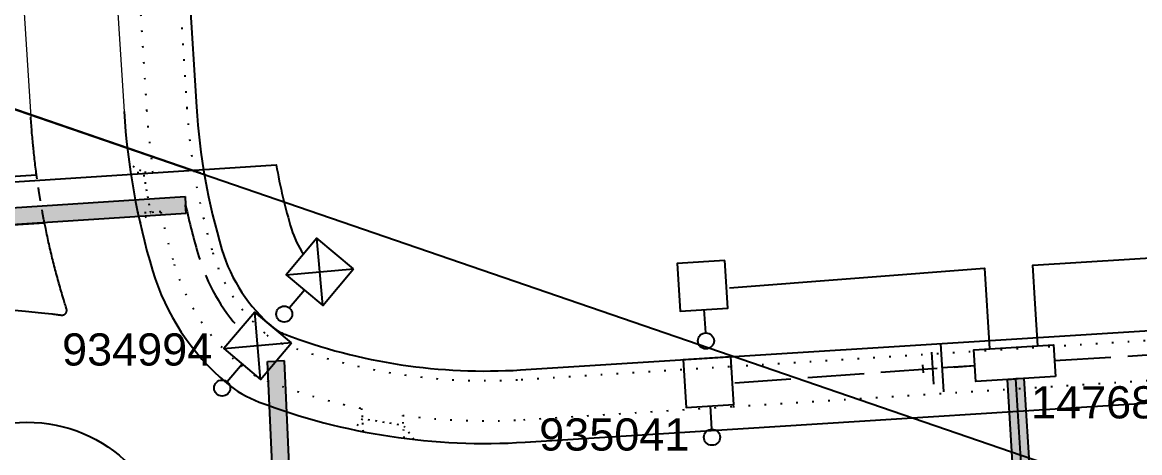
# Model space of a CAD drawing. Header units: metres. Extents: x 305482 to 305978, y 6275861 to 6276842.
# Drawn here: x 305741.5 to 305810.9, y 6276525.2 to 6276551.9 of the extents above; entities that cross this region are included whole.
import ezdxf
from ezdxf.enums import TextEntityAlignment as Align

# ---------------------------------------------------------------- set-up
doc = ezdxf.new("R2010")
doc.units = ezdxf.units.M
doc.header["$LTSCALE"] = 0.7
for name, pattern in [('Cable Exist OH', [1, 1, 0]), ('Dash', [5, 3, -2]), ('DOT', [6.35, 0, -6.35]), ('IE Trench LV', [6.5, 5, -1.5])]:
    doc.linetypes.add(name, pattern=pattern)
doc.layers.get('0').update_dxf_attribs({"color": 6})
for name, color, linetype in [('_User Miscellaneous11', 7, 'Continuous'), ('_User Miscellaneous3', 11, 'Continuous'), ('_User Miscellaneous4', 7, 'Continuous'), ('_User Miscellaneous7', 150, 'Continuous'), ('_User Miscellaneous8', 7, 'Continuous'), ('_User Miscellaneous9', 8, 'Continuous'), ('Cadastre Developer_SP_NEW', 4, 'Continuous'), ('Cadastre Land Parcels_SP_EXT', 4, 'Continuous'), ('Cadastre Roads_SP_EXT', 8, 'Continuous'), ('Cadastre Roads_SP_NEW', 8, 'Continuous'), ('Duct_SP_NEW', 2, 'Continuous'), ('Equip_LV_NEW', 5, 'Continuous'), ('Mains_LV_NEW_R6', 2, 'Continuous'), ('Mains_LV_NEW_T84', 2, 'Continuous'), ('SupportsUG_SP_LV_NEW', 2, 'Continuous'), ('SupportsUG_SP_LV_SL_NEW', 2, 'Continuous'), ('Trench_SP_NEW', 2, 'Continuous')]:
    doc.layers.add(name, color=color, linetype=linetype)
doc.layers.add('_User Miscellaneous5', color=7, linetype='Continuous', lineweight=35)
doc.layers.add('_User Notes', color=7, linetype='Continuous', plot=False)
doc.styles.add('ARIAL', font='arial.ttf', dxfattribs={"height": 2})
doc.styles.add('POLE_LABEL', font='arial.ttf')
doc.styles.add('SL_LABEL', font='arial.ttf')
doc.styles.get("Standard").update_dxf_attribs({"font": 'arial.ttf'})
doc.styles.add('style1', font='iso3098b.shx')
doc.linetypes.add('Cable New UG', pattern='A,8,-1,["x",style1,S=3.5,R=0,X=0.35,Y=-1],-3.5', length=12.5)
doc.linetypes.add('Cable Z', pattern='A,8,-1,["Z",Standard,S=2.5,R=0,X=0.35,Y=-1.25],-3.5', length=12.5)

# ---------------------------------------------------------------- blocks, each defined once
blk = doc.blocks.new('*U242')
at = {"layer": '_User Miscellaneous7', "lineweight": -3}
for points in [[(-1.332267629550188e-15, -3.029999999999887), (-1.243483668898065e-15, -1.579999999999888)], [(-1.485000000000056, -3.029999999999889), (1.485000000000336, -6)], [(1.485000000000055, -3.029999999999891), (-1.485000000000058, -5.99999999999972)]]:
    blk.add_lwpolyline(points, dxfattribs=at)
blk.add_lwpolyline([(-1.485000000000057, -6), (1.485000000000055, -6), (1.485000000000055, -3.029999999999889), (-1.485000000000057, -3.029999999999889)], close=True, dxfattribs=at)
blk.add_circle((-1.212868510052506e-15, -1.079999999999888), 0.5, dxfattribs=at)
at = {"layer": '_User Miscellaneous8', "color": 2, "lineweight": -3}
blk.add_lwpolyline([(-1.485000000000056, 0), (1.485000000000056, 0), (1.485000000000056, 2.970000000000111), (-1.485000000000056, 2.970000000000111)], close=True, dxfattribs=at)
at = {"layer": '_User Miscellaneous9', "color": 2, "lineweight": -3}
for points in [[(-1.485000000000056, 2.970000000000111), (1.485000000000335, 0)], [(1.485000000000057, 2.970000000000111), (-1.485000000000056, -0.01499999999966306)]]:
    blk.add_lwpolyline(points, dxfattribs=at)
at = {"style": 'POLE_LABEL', "flags": 9}
blk.add_attdef('STRUCTURE_PLANT_NUMBER', text='', height=0.2, dxfattribs=at).set_placement((1.640862796996714, 1.727127653827495), align=Align.MIDDLE_LEFT)
for tag, flags, p in [('STREET_CODE', 9, (1.640862796996714, 1.485000000000337)), ('COLUMN_TYPE', 9, (1.640862796996714, 1.285000000000337)), ('OWNED_BY', 9, (1.640862796996714, 1.085000000000337)), ('OPERATED_BY', 9, (1.640862796996714, 0.8850000000003366)), ('MAINTAINED_BY', 9, (1.640862796996714, 0.6850000000003367)), ('STATE', 9, (1.640862796996714, 0.4850000000003367)), ('USAGE', 9, (1.640862796996714, 0.2850000000003368)), ('LEGEND', 9, (1.640862796996714, 0.0850000000003368)), ('SUBURB', 9, (1.640862796996714, -0.3149999999996631)), ('STREETNAME', 9, (1.640862796996714, -0.5149999999996631)), ('PARENT', 9, (1.640862796996714, -0.1149999999996631)), ('LOCATION', 9, (1.640862796996714, -0.714999999999663)), ('Z', 1, (1.640862796996714, -1.314999999999664)), ('NOTES', 9, (1.640862796996714, -0.9149999999996632)), ('LABEL_ALIGNMENT', 9, (1.640862796996714, -1.114999999999663))]:
    blk.add_attdef(tag, text='', height=0.2, dxfattribs=dict(flags=flags)).set_placement(p, align=Align.MIDDLE_LEFT)
at = {"layer": '_User Miscellaneous5', "style": 'ARIAL', "flags": 8}
blk.add_attdef('ASSET_NUM', text='', height=2, dxfattribs=at).set_placement((2, 3.485000000000337), align=Align.MIDDLE_LEFT)
blk = doc.blocks.new('*U107')
at = {"layer": '_User Miscellaneous8', "color": 2}
blk.add_line((0, 0), (-0.0001193550469027471, 1.450000000000001), dxfattribs=at)
blk.add_circle((-0.0001193550469027471, 1.950000000000001), 0.4999999999999998, dxfattribs=at)
for tag, p, flags in [('Z', (0, 0), 1), ('OPERATED_BY', (-6.25491469344312e-17, -9.607168363308126), 9)]:
    blk.add_attdef(tag, p, '', height=0.2, dxfattribs=dict(flags=flags))
at = {"style": 'SL_LABEL', "flags": 9}
blk.add_attdef('STREET_CODE', text='', height=0.2, dxfattribs=at).set_placement((0, -0.2), align=Align.MIDDLE_LEFT)
at = {"flags": 9}
for tag, p in [('CONSTRUCTED_VOLTAGE', (0, -0.4)), ('CONTROL_TYPE', (0, -0.6000000000000001)), ('OPERATING_VOLTAGE', (0, -1.4)), ('LANTERN_PURPOSE', (0, -0.8)), ('LANTERN_TYPE', (0, -1)), ('NO_PHASES', (0, -1.2)), ('STATE', (0, -2)), ('ORIENTATION', (0, -1.6)), ('OWNED_BY', (0, -1.8)), ('CEXIST', (0, -2.4)), ('CNEW', (0, -2.6)), ('CNUMBER', (0, -2.8)), ('USAGE', (0, -2.2)), ('CREMOVE', (0, -3)), ('CREPLACE', (0, -3.200000000000001)), ('LKINGHEIGHT', (0, -3.400000000000001)), ('LBRACKET', (0, -3.600000000000001)), ('LBRACKETVOCAB', (0, -3.800000000000001)), ('LCATEGORY', (0, -4.000000000000001)), ('LCHARGE1', (0, -4.200000000000001)), ('LCHARGE1PERCENT', (0, -4.400000000000001)), ('LCHARGE2', (0, -4.600000000000001)), ('LCHARGE2PERCENT', (0, -4.800000000000002)), ('LCHARGE3', (0, -5.000000000000002)), ('LCHARGE3PERCENT', (0, -5.200000000000002)), ('LEXIST', (0, -5.400000000000002)), ('LLAMP', (0, -5.600000000000002)), ('LLAMPVOCAB', (0, -5.800000000000002)), ('LMAST', (0, -6.000000000000003)), ('LMASTVOCAB', (0, -6.200000000000003)), ('LNEW', (0, -6.400000000000003)), ('LANTNUMBER', (0, -6.600000000000003)), ('LOUTREACH', (0, -7.000000000000004)), ('LOUTREACHVOCAB', (0, -7.200000000000004)), ('LRATECODE', (0, -7.400000000000004)), ('LREMOVE', (0, -7.600000000000004)), ('LREPLACE', (0, -7.800000000000004)), ('LTYPE', (0, -8.000000000000004)), ('LTYPEVOCAB', (0, -8.200000000000003)), ('LEGEND', (0, -8.400000000000002)), ('SUBURB', (0, -8.600000000000001)), ('STREETNAME', (0, -8.8)), ('LOCATION', (0, -9)), ('NOTES', (0, -9.2)), ('MAINTAINED_BY', (-1.09529950305501e-16, -9.862919944927576))]:
    blk.add_attdef(tag, text='', height=0.2, dxfattribs=at).set_placement(p, align=Align.MIDDLE_LEFT)
at = {"layer": '_User Notes', "style": 'SL_LABEL', "flags": 8}
blk.add_attdef('ASSET_NUM', text='', height=2.5, dxfattribs=at).set_placement((2, 2), align=Align.MIDDLE_LEFT)
at = {"layer": '_User Notes', "flags": 8}
blk.add_attdef('LNUMBER', text='', height=2.5, dxfattribs=at).set_placement((1.2, -2.8), align=Align.MIDDLE_LEFT)
blk = doc.blocks.new('*U52')
at = {"lineweight": -3}
blk.add_lwpolyline([(-2.475000000253518, 2.489999999901675), (2.47499999974648, 2.490000000405661), (2.474999999948074, 0.5100000000983247), (-2.475000000051924, 0.5099999995943391)], close=True, dxfattribs=at)
for tag, flags, p in [('STREET_CODE', 9, (1.5, 3.5)), ('STATE', 9, (1.5, 2.7)), ('OWNED_BY', 9, (1.5, 3.3)), ('OPERATED_BY', 9, (1.5, 3.1)), ('MAINTAINED_BY', 9, (1.5, 2.9)), ('SUPPORT_TYPE', 9, (1.5, 2.5)), ('USAGE', 9, (1.5, 2.3)), ('LEGEND', 9, (1.5, 2.1)), ('SUBURB', 9, (1.5, 1.7)), ('STREETNAME', 9, (1.5, 1.5)), ('PARENT', 9, (1.5, 1.9)), ('LOCATION', 9, (1.5, 1.3)), ('Z', 1, (1.5, 0.8999999999999999)), ('NOTES', 9, (1.5, 1.1))]:
    blk.add_attdef(tag, text='', height=0.2, dxfattribs=dict(flags=flags)).set_placement(p, align=Align.MIDDLE_LEFT)
at = {"layer": '_User Miscellaneous4', "style": 'ARIAL', "flags": 8}
blk.add_attdef('ASSET_NUM', text='', height=2, dxfattribs=at).set_placement((2, 5.5), align=Align.MIDDLE_LEFT)
blk = doc.blocks.new('Earth')
for p, q in [((0, -2.044043321), (0, 0)), ((-1.5, -2.044043321), (1.5, -2.044043321)), ((-1, -2.644043320999998), (1, -2.644043320999998)), ((-0.25, -3.244043320999999), (0.25, -3.244043320999999))]:
    blk.add_line(p, q)
blk = doc.blocks.new('*U243')
at = {"layer": '_User Miscellaneous7', "lineweight": -3}
blk.add_lwpolyline([(-1.332267629550188e-15, -3.029999999999887), (-1.243483668898065e-15, -1.579999999999888)], dxfattribs=at)
blk.add_lwpolyline([(-1.485000000000057, -6), (1.485000000000055, -6), (1.485000000000055, -3.029999999999889), (-1.485000000000057, -3.029999999999889)], close=True, dxfattribs=at)
blk.add_circle((-1.212868510052506e-15, -1.079999999999888), 0.5, dxfattribs=at)
at = {"layer": '_User Miscellaneous8', "color": 2, "lineweight": -3}
blk.add_lwpolyline([(-1.485000000000056, 0), (1.485000000000056, 0), (1.485000000000056, 2.970000000000111), (-1.485000000000056, 2.970000000000111)], close=True, dxfattribs=at)
at = {"style": 'POLE_LABEL', "flags": 9}
blk.add_attdef('STRUCTURE_PLANT_NUMBER', text='', height=0.2, dxfattribs=at).set_placement((1.640862796996714, 1.727127653827495), align=Align.MIDDLE_LEFT)
for tag, flags, p in [('STREET_CODE', 9, (1.640862796996714, 1.485000000000337)), ('COLUMN_TYPE', 9, (1.640862796996714, 1.285000000000337)), ('OWNED_BY', 9, (1.640862796996714, 1.085000000000337)), ('OPERATED_BY', 9, (1.640862796996714, 0.8850000000003366)), ('MAINTAINED_BY', 9, (1.640862796996714, 0.6850000000003367)), ('STATE', 9, (1.640862796996714, 0.4850000000003367)), ('USAGE', 9, (1.640862796996714, 0.2850000000003368)), ('LEGEND', 9, (1.640862796996714, 0.0850000000003368)), ('SUBURB', 9, (1.640862796996714, -0.3149999999996631)), ('STREETNAME', 9, (1.640862796996714, -0.5149999999996631)), ('PARENT', 9, (1.640862796996714, -0.1149999999996631)), ('LOCATION', 9, (1.640862796996714, -0.714999999999663)), ('Z', 1, (1.640862796996714, -1.314999999999664)), ('NOTES', 9, (1.640862796996714, -0.9149999999996632)), ('LABEL_ALIGNMENT', 9, (1.640862796996714, -1.114999999999663))]:
    blk.add_attdef(tag, text='', height=0.2, dxfattribs=dict(flags=flags)).set_placement(p, align=Align.MIDDLE_LEFT)
at = {"layer": '_User Miscellaneous5', "style": 'ARIAL', "flags": 8}
blk.add_attdef('ASSET_NUM', text='', height=2, dxfattribs=at).set_placement((2, 3.485000000000337), align=Align.MIDDLE_LEFT)

msp = doc.modelspace()

# ---------------------------------------------------------------- hatches: boundary and pattern name
at = {"layer": '_User Miscellaneous11'}
h = msp.add_hatch(color=256, dxfattribs=at)
h.dxf.hatch_style = 1
h.paths.add_polyline_path([(305732.502883381, 6276539.835459722), (305732.5703741962, 6276538.797651941), (305751.6889885415, 6276540.040975504), (305751.6214977263, 6276541.078783285)])
h = msp.add_hatch(color=256, dxfattribs=at)
h.dxf.hatch_style = 1
h.paths.add_polyline_path([(305757.8453754851, 6276506.449906252), (305758.8843259984, 6276506.496616323), (305757.7880863817, 6276530.879767326), (305756.7491358683, 6276530.833057255)])
h = msp.add_hatch(color=256, dxfattribs=at)
h.dxf.hatch_style = 1
h.paths.add_polyline_path([(305803.6496767921, 6276514.130869478), (305804.6876308118, 6276514.196072645), (305803.7089563369, 6276529.775363273), (305802.6710023173, 6276529.710160105)])

# ---------------------------------------------------------------- linework, layer by layer
at = {"layer": '_User Miscellaneous3', "color": 3, "linetype": 'DOT', "ltscale": 0.2}
for p, q in [((305750.1788060075, 6276571.322956448), (305751.7309780582, 6276546.614291719)), ((305747.6837242295, 6276571.166218064), (305749.2358962803, 6276546.457553335)), ((305785.4646041261, 6276530.522997968), (305819.913371166, 6276532.687032891)), ((305785.6213425109, 6276528.02791619), (305820.0701095508, 6276530.191951114))]:
    msp.add_line(p, q, dxfattribs=at)
for points in [[(305749.2358874667, 6276546.457693633, 0.0226345894674405), (305749.6533570965, 6276542.607201047, 0.0226345894674405)], [(305751.7309692447, 6276546.614432017, 0.05700328221675733), (305753.3402623576, 6276537.597751612, 0.1466175598069155), (305756.6996413875, 6276532.488810353, 0.08401526479502759), (305757.6064223805, 6276531.957103672, 0.1067615637952216), (305772.490069247, 6276529.707951479, 0.1067615637952216)], [(305750.1108092965, 6276540.131009792, 0.01960284422272839), (305750.9450126585, 6276536.881665808, 0.1466175598082495), (305755.0929783154, 6276530.573442562, 0.08401526479230816), (305756.7194267634, 6276529.619746451, 0.04020020216358795), (305762.6015792168, 6276527.913388429)], [(305765.1335345892, 6276527.483144666, 0.04938709131338551), (305772.6468076317, 6276527.212869701)]]:
    msp.add_lwpolyline(points, format="xyb", dxfattribs=at)
at = {"layer": '_User Miscellaneous3', "color": 3, "linetype": 'DOT', "ltscale": 0.08, "flags": 128}
for points in [[(305748.8258325304, 6276539.455982109), (305749.4967635841, 6276540.092436094), (305749.0489760912, 6276542.569234475), (305748.1646873431, 6276543.112902761)], [(305749.6533570965, 6276542.607201047), (305748.2505499224, 6276542.519078191)], [(305750.1108092965, 6276540.131009792), (305748.6983374153, 6276540.04227981)], [(305762.692402617, 6276526.467591911), (305762.6015792167, 6276527.913388429)], [(305765.8186687103, 6276525.98741505), (305765.1728266465, 6276526.857663574), (305762.6422463338, 6276527.26601808), (305762.1043609853, 6276526.586785196)], [(305765.2229829296, 6276526.059237405), (305765.1335345892, 6276527.483144666)]]:
    msp.add_lwpolyline(points, dxfattribs=at)
at = {"layer": '_User Miscellaneous3', "color": 3, "linetype": 'DOT', "ltscale": 0.2}
for points in [[(305772.490069247, 6276529.70795148), (305785.4646041261, 6276530.522997968)], [(305772.6468076318, 6276527.212869702), (305785.6213425109, 6276528.02791619)]]:
    msp.add_lwpolyline(points, dxfattribs=at)
at = {"layer": 'Cadastre Developer_SP_NEW'}
for p, q in [((305736.9889895932, 6276790.858653803), (305752.3297888713, 6276546.652049229)), ((305772.4524520347, 6276530.306771105), (305819.8757539536, 6276533.28585252))]:
    msp.add_line(p, q, dxfattribs=at)
msp.add_lwpolyline([(305752.3297888713, 6276546.652049229, 0.05700328221377755), (305753.9151222853, 6276537.769612205, 0.146617559796068), (305757.0852405248, 6276532.948498623, 0.08401526479225019), (305757.8193013283, 6276532.518069405, 0.1067615637954345), (305772.4524520347, 6276530.306771105, 0.1067615637954345)], format="xyb", dxfattribs=at)
at = {"layer": 'Cadastre Land Parcels_SP_EXT', "linetype": 'Continuous'}
msp.add_line((305752.5881321299, 6276542.539543285), (305615.244017371, 6276589.71699183), dxfattribs=at)
msp.add_lwpolyline([(305583.8816745577, 6275932.801541602), (305618.466037968, 6275920.90003343), (305662.914039992, 6275905.60497552), (305859.831031677, 6276505.62301392), (305709.7553181687, 6276557.252534702), (305611.0442306459, 6276261.751492722), (305510.0361289334, 6275959.415884643)], dxfattribs=at)
at = {"layer": 'Cadastre Roads_SP_EXT', "lineweight": 9}
for p, q in [((305743.6396654222, 6276613.212443412), (305747.8386914008, 6276546.369128614)), ((305741.0113466984, 6276562.54119369), (305742.0495747528, 6276546.013883527))]:
    msp.add_line(p, q, dxfattribs=at)
at = {"layer": 'Cadastre Roads_SP_NEW'}
msp.add_line((305786.2650848321, 6276526.665596042), (305819.0825534387, 6276528.727154665), dxfattribs=at)
for points in [[(305747.8386914008, 6276546.369128614, 0.05699878187062023), (305749.6036728271, 6276536.480657757, 0.1466175598060071), (305754.1932469947, 6276529.5008366, 0.08401526479155495), (305756.2227092182, 6276528.310826408, 0.1067615637948579), (305772.7345811272, 6276525.815623906)], [(305742.4078950873, 6276542.402541619, -0.0006939600200383361), (305742.3893799825, 6276542.540102176, -0.002499842072166943), (305742.3258502555, 6276543.036047628, -0.002499842071256999), (305742.2672827528, 6276543.532603531, -0.002499842069807261), (305742.2136833303, 6276544.029720237, -0.001724172476209934), (305742.1796128594, 6276544.372889066, -0.0007756662492976064), (305742.1650573472, 6276544.52734804, -0.002499842072147847), (305742.1214096655, 6276545.025437186, -0.002499842068556031), (305742.0827446493, 6276545.523937871, -0.002416683944725318), (305742.0501062698, 6276546.006200196), (305742.0501006269, 6276546.006290019)], [(305740.8179830667, 6276534.036438986), (305741.7098473041, 6276533.947866731), (305742.704952111, 6276533.849041516), (305743.3627602279, 6276533.783713695), (305743.3683552165, 6276533.783157041, -0.005277903756583303), (305743.6996714718, 6276533.746598549, -0.003835792925983522), (305743.9399392534, 6276533.715644464), (305743.9832725213, 6276533.712894896, 0.03970338212204062), (305744.0306557275, 6276533.717095901, 0.03970338234303149), (305744.0767792401, 6276533.728733697, 0.03970338216939088), (305744.1204834029, 6276533.747515678, 0.03970338239896129), (305744.160669388, 6276533.772969623, 0.03970338189346553), (305744.196326823, 6276533.804455556, 0.03970338210752836), (305744.2265591942, 6276533.841181846, 0.03970338224186428), (305744.2506063869, 6276533.882225106, 0.03970338265765611), (305744.2678637968, 6276533.92655341, 0.0397033824833223), (305744.2778975311, 6276533.973052237, 0.03970338180203682), (305744.2804553176, 6276534.020552494, 0.03970338232543373), (305744.2754728473, 6276534.06785991, 0.03030323876913467), (305744.2666646215, 6276534.103106502), (305744.2205391523, 6276534.250165856, -0.001724172477080351), (305744.1189750017, 6276534.579726724, -0.0007756662491936894), (305744.0740253078, 6276534.728215654, -0.002499842069467752), (305743.9322988944, 6276535.207706572, -0.00249984206855048), (305743.7953740826, 6276535.688590667, -0.002499842073634001), (305743.6632645632, 6276536.170819858, -0.002499842068871559), (305743.5359835452, 6276536.654345927, -0.002499842068548259), (305743.413543755, 6276537.139120528, -0.002499842072953652), (305743.2959574349, 6276537.625095193, -0.002499842067918759), (305743.1832363417, 6276538.112221329, -0.002499842069554794), (305743.0753917462, 6276538.60045023, -0.002499842070928149), (305742.9724344311, 6276539.089733081, -0.0017242918478473), (305742.9042720219, 6276539.42780999, -0.0017242918478473)], [(305732.8016019426, 6276518.061014272, -0.9999999999999999), (305750.8016019426, 6276518.061014272, -0.9999999999999999), (305732.8016019426, 6276518.061014272)]]:
    msp.add_lwpolyline(points, format="xyb", dxfattribs=at)
for points in [[(305742.4078950873, 6276542.402541618), (305740.0760728229, 6276542.256059023)], [(305742.904272022, 6276539.42780999), (305739.9226816708, 6276539.240509653)], [(305772.7345811272, 6276525.815623906), (305786.2650848494, 6276526.665595765)]]:
    msp.add_lwpolyline(points, dxfattribs=at)
at = {"layer": 'Cadastre Roads_SP_NEW', "linetype": 'Dash', "ltscale": 0.4, "flags": 128}
msp.add_lwpolyline([(305742.904272022, 6276539.42780999, -0.002266843674751621), (305742.8654849062, 6276539.625767658), (305742.7812223303, 6276540.071264845, -0.002499842068542708), (305742.692986663, 6276540.563415619, -0.002499842072389211), (305742.6096765114, 6276541.056424073, -0.002499842067066991), (305742.5313002055, 6276541.550240912, -0.002499842070143438), (305742.4578655817, 6276542.044816764, -0.001805878917177187), (305742.4078950873, 6276542.402541619)], format="xyb", dxfattribs=at)
at = {"layer": 'Duct_SP_NEW'}
for p, q in [((305732.50288338104, 6276539.835459722), (305751.6214977263, 6276541.078783285)), ((305751.6214977263, 6276541.078783285), (305751.6552431339, 6276540.559879394)), ((305732.5703741962, 6276538.797651941), (305751.6889885415, 6276540.040975504)), ((305751.6889885415, 6276540.040975504), (305751.6552431339, 6276540.559879394)), ((305756.74913586833, 6276530.8330572555), (305757.268611125, 6276530.856412291)), ((305757.84537548514, 6276506.449906252), (305756.74913586833, 6276530.8330572555)), ((305757.7880863817, 6276530.879767326), (305757.268611125, 6276530.856412291)), ((305758.8843259985, 6276506.496616323), (305757.7880863817, 6276530.879767326)), ((305802.6710023173, 6276529.7101601055), (305803.1899793271, 6276529.742761689)), ((305803.64967679296, 6276514.130869478), (305802.6710023173, 6276529.7101601055)), ((305803.7089563369, 6276529.775363273), (305803.1899793271, 6276529.742761689)), ((305804.6876308126, 6276514.1960726455), (305803.7089563369, 6276529.775363273))]:
    msp.add_line(p, q, dxfattribs=at)
at = {"layer": 'Mains_LV_NEW_R6', "color": 2, "linetype": 'Cable Z', "ltscale": 0.9, "flags": 128}
for points in [[(305732.3806279321, 6276541.434693957), (305757.2819781097, 6276543.054080949, 0.02918430752762052), (305758.2265717434, 6276539.058566653, 0.07802112776529667), (305758.9695540349, 6276537.505554506)], [(305804.3992946293, 6276534.417171351), (305804.2487878674, 6276536.813053372), (305819.5940134247, 6276537.777024129, -0.009238287528916459), (305824.6366104036, 6276537.996823416, -0.009238287528916459)]]:
    msp.add_lwpolyline(points, format="xyb", dxfattribs=at)
for points in [[(305785.4110631366, 6276535.413991172), (305801.2546897338, 6276536.62496731), (305801.5687934576, 6276531.624823427)], [(305804.5628915912, 6276531.812909489), (305804.3992946293, 6276534.417171351)]]:
    msp.add_lwpolyline(points, dxfattribs=at)
at = {"layer": 'Mains_LV_NEW_T84', "color": 2, "linetype": 'Cable New UG', "flags": 128}
msp.add_lwpolyline([(305808.3981260434, 6276515.421113473), (305808.2721083815, 6276517.427159218), (305803.9805677405, 6276517.157569195), (305803.1899793255, 6276529.742761689)], dxfattribs=at)
at = {"layer": 'Trench_SP_NEW', "linetype": 'IE Trench LV', "flags": 128}
for points in [[(305751.6552431338, 6276540.559879394, 0.02017426181786178), (305752.4779724659, 6276537.339960722, 0.1138361617173435), (305755.0451214515, 6276532.827080288, 0.1138361617173435)], [(305805.5980418867, 6276530.885985075), (305819.96979699, 6276531.788803454, -0.009784763614365123), (305824.704667756, 6276531.993323497, -0.009784763614365123)]]:
    msp.add_lwpolyline(points, format="xyb", dxfattribs=at)
msp.add_lwpolyline([(305785.7441680558, 6276529.505936984), (305800.6577799663, 6276530.575643074)], dxfattribs=at)

# ---------------------------------------------------------------- block references
at = {"layer": 'Equip_LV_NEW', "linetype": 'Cable Exist OH', "lineweight": 0, "rotation": 273.5945366674633}
msp.add_blockref('Earth', (305800.6577799665, 6276530.57564307), dxfattribs=at)
at = {"layer": 'SupportsUG_SP_LV_NEW'}
ref = msp.add_blockref('*U52', (305803.0338678955, 6276532.22786314), dxfattribs=dict(at, rotation=183.5945366497484))
ref.add_attrib('ASSET_NUM_001', '147684', (305804.1382683347, 6276527.293390719), dxfattribs={"layer": '_User Miscellaneous4', "height": 2, "style": 'ARIAL'})
at = {"layer": 'SupportsUG_SP_LV_SL_NEW', "ltscale": 0.5}
ref = msp.add_blockref('*U242', (305757.085240523, 6276532.948498623), dxfattribs=dict(at, rotation=140.0091527616574))
ref.add_attrib('ASSET_NUM_001', '934994', (305743.9882667453, 6276530.577448947), dxfattribs={"layer": '_User Miscellaneous5', "height": 2, "style": 'ARIAL'})
ref = msp.add_blockref('*U243', (305784.0265517971, 6276531.03073072), dxfattribs=dict(at, rotation=183.5945366480374))
ref.add_attrib('ASSET_NUM_001', '935041', (305773.6076594028, 6276525.294988976), dxfattribs={"layer": '_User Miscellaneous5', "height": 2, "style": 'ARIAL'})
for p, rotation in [((305755.1765247926, 6276530.673041689), 140.0091527616574), ((305784.2127569983, 6276528.066573568), 183.5945366480374)]:
    msp.add_blockref('*U107', p, dxfattribs=dict(at, rotation=rotation))

doc.saveas('drawing.dxf')
